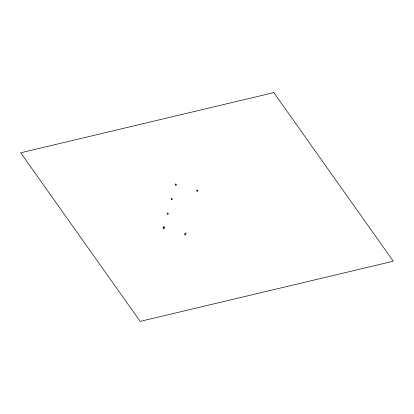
<?xml version="1.0" encoding="UTF-8"?>
<svg xmlns="http://www.w3.org/2000/svg" width="414" height="414" viewBox="0 0 414 414"><rect width="100%" height="100%" fill="white"/><g stroke="black" fill="none" stroke-linecap="round" stroke-linejoin="round"><path stroke-width="0.62" d="M163.67 226.386L163.038 228.626L163.96 228.885L164.591 226.639M185.741 233.946L185.456 234.966L184.535 234.702L184.82 233.687L185.741 233.946L186.093 232.725M163.323 227.607L164.244 227.871M167.385 213.091L167.101 214.11L168.022 214.369L168.307 213.35L167.385 213.091M171.448 198.57L171.163 199.589L172.084 199.848L172.369 198.834L171.448 198.57M175.51 184.054L175.226 185.068L176.147 185.332L176.431 184.313L175.51 184.054M197.007 190.129L196.722 191.149L197.644 191.408L197.928 190.388L197.007 190.129M273.814 92.607L20.7 152.787L140.186 321.393L393.3 261.213L273.814 92.607"/></g></svg>
